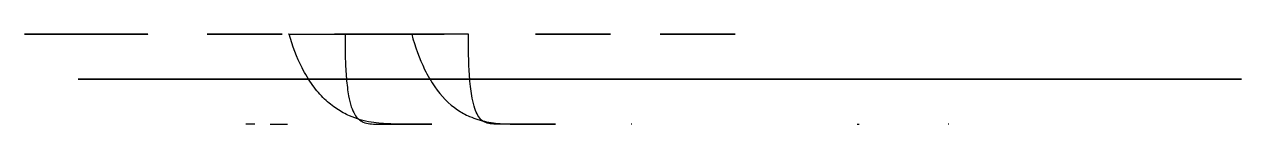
# Model space of a CAD drawing. Header units: millimetres. Extents: x -388.4 to -307.3, y 0 to 6.
import ezdxf

# ---------------------------------------------------------------- set-up
doc = ezdxf.new("R2010")
doc.units = ezdxf.units.MM
doc.layers.add('Default', color=18, linetype='Continuous', true_color=0x000000)

msp = doc.modelspace()

# ---------------------------------------------------------------- linework, layer by layer
at = {"layer": 'Default'}
for p, q in [((-388.416, 6, 385.123), (-388.416, 6, 342.263)), ((-380.173, 6, 342.263), (-380.173, 6, 385.123)), ((-362.575, 6, 340.32), (-362.597, 6, 340.168)), ((-358.816, 6, 388.315), (-358.82, 6, 388.225)), ((-384.821, 3, 327.901), (-384.821, 3, 290.899)), ((-377.856, 3, 382.462), (-377.856, 3, 351.109)), ((-376.579, 3, 290.899), (-376.579, 3, 327.901)), ((-369.613, 3, 351.109), (-369.613, 3, 382.462)), ((-316.629, 3, 369.158), (-338.096, 3, 355.22))]:
    msp.add_line(p, q, dxfattribs=at)
at = {"layer": 'Default', "extrusion": (0.97024, 0.198368, -0.138867)}
msp.add_lwpolyline([(80.147, 287.533), (80.172, 287.464), (80.152, 287.38)], dxfattribs=at)
at = {"layer": 'Default', "extrusion": (0.994608, 0.095377, -0.040709)}
msp.add_lwpolyline([(41.008, 373.697), (41.025, 373.646), (41.009, 373.607)], dxfattribs=at)
at = {"layer": 'Default', "extrusion": (0, 1, 0)}
for points in [[(373.047, 315.201), (373.066, 315.166), (373.649, 313.963)], [(372.033, 308.618), (370.912, 307.957), (370.878, 307.94)], [(355.556, 351.351), (355.577, 351.309), (355.594, 351.265)], [(347.911, 350.75), (347.928, 350.834), (347.957, 350.916)], [(332.896, 285.545), (332.835, 285.497), (332.769, 285.458)], [(326.785, 290.368), (326.804, 290.424), (326.829, 290.477)]]:
    msp.add_lwpolyline(points, dxfattribs=at)
at = {"layer": 'Default', "extrusion": (0, -1, 0)}
for centre, radius in [((-384.295, 385.123, -6), 2.5), ((-384.295, 342.263, -6), 1.05), ((-373.734, 351.109, -6), 2.5), ((-366.684, 340.642, -6), 1.05), ((-362.928, 388.547, -6), 2.5), ((-351.847, 349.556, -6), 2.5), ((-343.535, 356.313, -6), 2.5), ((-380.7, 327.901, -3), 2.5), ((-380.7, 290.899, -3), 2.5), ((-373.734, 382.462, -3), 2.5), ((-369.939, 312.168, -3), 2.5), ((-330.675, 289.008, -3), 2.5), ((-311.394, 377.182, -3), 2.5)]:
    msp.add_circle(centre, radius, dxfattribs=at)
for centre, radius, start, end in [((-384.295, 385.123, -6), 4.121, 360, 180), ((-384.295, 342.263, -6), 4.121, 180, 0), ((-366.684, 340.642, -6), 4.121, 175.51723, 355.51723), ((-362.928, 388.547, -6), 4.121, 355.51723, 175.51723), ((-380.7, 290.899, -3), 4.121, 180, 0), ((-380.7, 327.901, -3), 4.121, 360, 180), ((-373.734, 351.109, -3), 4.121, 180, 360), ((-373.734, 382.462, -3), 4.121, 0, 180), ((-369.939, 312.168, -3), 4.121, 154.17752, 239.46578), ((-351.847, 349.556, -3), 4.121, 19.27316, 154.17752), ((-330.675, 289.008, -3), 4.121, 239.46578, 19.27316), ((-319.566, 288.194, -3), 2, 184.29499, 270.24061), ((-315.382, 288.212, -3), 2, 270.24061, 0.49138)]:
    msp.add_arc(centre, radius, start, end, dxfattribs=at)
at = {"layer": 'Default'}
for points, knots in [([(-367.041, 6, 388.78), (-367.043, 5.436, 388.166), (-367.033, 4.414, 387.004), (-366.961, 3.026, 385.231), (-366.831, 1.952, 383.625), (-366.642, 1.163, 382.164), (-366.417, 0.643, 380.918), (-366.147, 0.305, 379.775), (-365.81, 0.094, 378.63), (-365.399, 0.004, 377.481), (-364.46, -0.003, 375.244), (-362.976, 0.002, 372.365), (-361.836, -0.001, 369.437), (-361.381, 0, 367.347), (-361.131, 0, 365.136), (-361.486, -0.001, 361.681), (-362.719, 0.002, 358.508), (-364.133, -0.003, 356.005), (-365.359, 0.084, 354.067), (-366.591, 0.439, 352.041), (-367.62, 1.001, 350.145), (-368.453, 1.673, 348.417), (-369.241, 2.59, 346.506), (-370.084, 3.997, 344.029), (-370.54, 5.208, 342.222), (-370.771, 6, 341.116)], [47.189017, 47.189017, 47.189017, 47.189017, 49.689169, 51.831122, 53.943321, 55.488803, 56.838473, 58.043441, 59.148376, 60.469371, 61.709653, 66.420777, 70.180845, 71.11025, 72.823691, 76.843776, 81.426109, 82.954073, 85.469617, 88.302795, 90.133051, 92.14908, 94.393515, 96.910095, 101.050656, 101.050656, 101.050656, 101.050656]), ([(-362.597, 6, 340.168), (-362.369, 5.17, 341.258), (-361.927, 3.928, 342.998), (-360.929, 2.187, 345.883), (-359.905, 1.122, 348.158), (-358.667, 0.44, 350.41), (-357.6, 0.115, 352.174), (-356.542, 0.009, 353.85), (-355.691, -0.001, 355.286), (-354.849, 0.001, 356.877), (-353.697, -0.001, 359.607), (-352.995, 0, 362.85), (-353.006, 0, 365.857), (-353.38, 0, 368.62), (-354.577, -0.001, 372.112), (-356.207, 0.003, 375.284), (-357.225, -0.005, 377.605), (-357.642, 0.068, 378.735), (-357.95, 0.256, 379.741), (-358.199, 0.567, 380.751), (-358.411, 1.056, 381.862), (-358.606, 1.856, 383.275), (-358.737, 2.969, 384.845), (-358.809, 4.413, 386.602), (-358.818, 5.436, 387.721), (-358.816, 6, 388.315)], [148.457826, 148.457826, 148.457826, 148.457826, 152.623173, 154.99474, 158.991931, 160.721766, 162.953882, 165.245757, 166.669005, 167.963507, 170.641681, 175.546478, 177.830373, 179.633379, 183.888863, 188.846229, 190.32873, 191.488512, 192.461203, 193.527211, 194.738882, 196.151287, 198.428085, 200.51627, 202.973893, 202.973893, 202.973893, 202.973893])]:
    msp.add_open_spline(points, degree=3, knots=knots, dxfattribs=at)
at = {"layer": 'Default', "extrusion": (0, 1, 0)}
for points in [[(-361.253, 3, 337.861), (-363.937, 3, 332.065), (-367.645, 3, 324.723), (-373.047, 3, 315.201)], [(-353.994, 3, 334.499), (-356.531, 3, 329.02), (-359.928, 3, 322.26), (-364.677, 3, 313.761)], [(-355.594, 3, 351.265), (-356.91, 3, 347.901), (-358.569, 3, 343.656), (-361.253, 3, 337.861)], [(-352.809, 3, 337.102), (-353.182, 3, 336.268), (-353.576, 3, 335.401), (-353.994, 3, 334.499)], [(-338.096, 3, 355.22), (-333.389, 3, 348.515), (-328.245, 3, 340.502), (-323.876, 3, 330.666)], [(-323.876, 3, 330.666), (-322.836, 3, 328.324), (-321.84, 3, 325.878), (-320.903, 3, 323.323)]]:
    msp.add_open_spline(points, degree=3, dxfattribs=at)
at = {"layer": 'Default', "extrusion": (0, -1, 0)}
for points in [[(-370.878, 3, 307.94), (-359.256, 3, 302.025), (-344.789, 3, 294.792), (-332.896, 3, 285.545)], [(-364.677, 3, 313.761), (-359.53, 3, 311.142), (-353.841, 3, 308.226), (-348.054, 3, 304.957)], [(-348.054, 3, 304.957), (-345.313, 3, 303.409), (-342.55, 3, 301.782), (-339.807, 3, 300.064)], [(-313.436, 3, 294.478), (-313.592, 3, 312.745), (-312.719, 3, 329.927), (-311.698, 3, 342.617)], [(-311.698, 3, 342.617), (-310.678, 3, 355.287), (-309.517, 3, 363.416), (-307.297, 3, 376.768)]]:
    msp.add_open_spline(points, degree=3, dxfattribs=at)
at = {"layer": 'Default', "extrusion": (1.40409e-14, -1, 4.92889e-15)}
msp.add_open_spline([(-339.807, 3, 300.064), (-340.424, 3, 301.54), (-341.709, 3, 304.671), (-343.526, 3, 309.307), (-345.271, 3, 313.858), (-347.484, 3, 319.862), (-350.009, 3, 327.575), (-351.917, 3, 333.914), (-352.809, 3, 337.102)], degree=3, knots=[0, 0, 0, 0, 4.80052, 10.152466, 14.936574, 19.422269, 29.349055, 39.280195, 39.280195, 39.280195, 39.280195], dxfattribs=at)
at = {"layer": 'Default', "extrusion": (2.35666e-16, -1, 8.24326e-17)}
msp.add_open_spline([(-326.829, 3, 290.477), (-328.405, 3, 293.873), (-331.142, 3, 299.992), (-334.162, 3, 307.327), (-336.08, 3, 312.24), (-337.603, 3, 316.202), (-339.361, 3, 320.917), (-341.005, 3, 325.787), (-342.392, 3, 330.133), (-344.012, 3, 335.385), (-345.606, 3, 340.94), (-347.03, 3, 346.581), (-347.645, 3, 349.382), (-347.911, 3, 350.75)], degree=3, knots=[0, 0, 0, 0, 11.231372, 20.107476, 23.794676, 27.052473, 32.841386, 38.889206, 42.470294, 46.528276, 55.379236, 59.802794, 63.981806, 63.981806, 63.981806, 63.981806], dxfattribs=at)
at = {"layer": 'Default', "extrusion": (1.70606e-16, -1, -4.49268e-17)}
msp.add_rational_spline([(-345.779, 3, 359.77), (-348.919, 3, 357.731), (-347.191, 3, 354.411)], [1, 0.740198682122, 1], degree=2, dxfattribs=at)
at = {"layer": 'Default'}
for points in [[(-347.191, 3, 354.411), (-346.988, 3, 354.021), (-346.785, 3, 353.632)], [(-346.785, 3, 353.632), (-346.76, 3, 353.597), (-346.735, 3, 353.562)], [(-313.638, 3, 380.639), (-329.709, 3, 370.204), (-345.779, 3, 359.77)], [(-319.557, 3, 286.194), (-317.465, 3, 286.203), (-315.374, 3, 286.212)], [(-313.382, 3, 288.229), (-313.409, 3, 291.354), (-313.436, 3, 294.478)], [(-307.297, 3, 376.768), (-307.293, 3, 376.795), (-307.288, 3, 376.821)], [(-307.288, 3, 376.821), (-307.286, 3, 376.848), (-307.284, 3, 376.876)]]:
    msp.add_open_spline(points, degree=2, dxfattribs=at)
at = {"layer": 'Default', "extrusion": (-2.30469e-17, 1, -1.56339e-17)}
msp.add_open_spline([(-346.735, 3, 353.562), (-336.443, 3, 339.262), (-323.959, 3, 319.987), (-321.56, 3, 288.045)], degree=3, dxfattribs=at)
at = {"layer": 'Default', "extrusion": (-5.97667e-15, -1, 5.57309e-16)}
msp.add_open_spline([(-320.903, 3, 323.323), (-320.677, 3, 328.458), (-320.251, 3, 335.897), (-319.501, 3, 345.536), (-318.885, 3, 352.115), (-318.238, 3, 357.773), (-317.495, 3, 363.409), (-316.967, 3, 366.976), (-316.629, 3, 369.158)], degree=3, knots=[0, 0, 0, 0, 15.420829, 22.349204, 29.005195, 35.242024, 39.433298, 46.059103, 46.059103, 46.059103, 46.059103], dxfattribs=at)
at = {"layer": 'Default', "extrusion": (-1.97574e-16, 1, -3.33605e-16)}
msp.add_rational_spline([(-307.284, 3, 376.876), (-307.094, 3, 379.425), (-309.294, 3, 380.728), (-311.494, 3, 382.031), (-313.638, 3, 380.639)], [1, 0.849750561477, 1, 0.849750561477, 1], degree=2, knots=[318.588058, 318.588058, 318.588058, 322.549476, 322.549476, 326.510893, 326.510893, 326.510893], dxfattribs=at)

doc.saveas('drawing.dxf')
